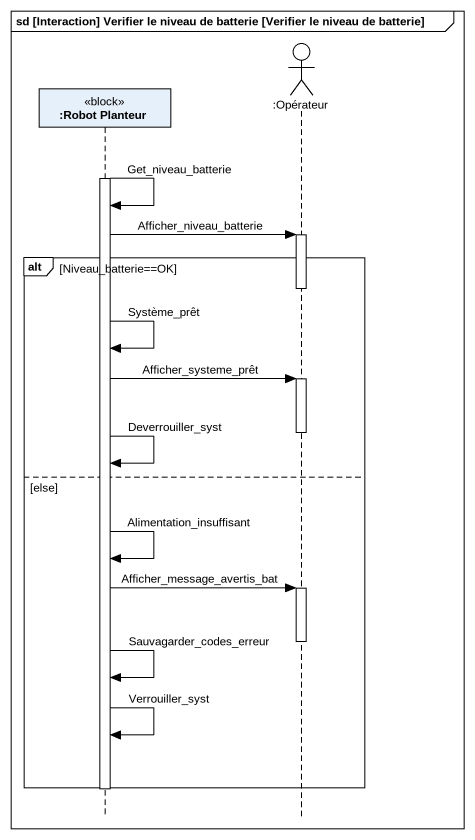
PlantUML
@startuml
mainframe sd [Interaction] Verifier le niveau de batterie [Verifier le niveau de batterie]
hide footbox
participant ":Robot Planteur" as Robot_Planteur <<block>>
actor ":Opérateur" as Opérateur

activate Robot_Planteur
Robot_Planteur -> Robot_Planteur : Get_niveau_batterie
Robot_Planteur -> Opérateur : Afficher_niveau_batterie
activate Opérateur
alt Niveau_batterie==OK
  deactivate Opérateur
  Robot_Planteur -> Robot_Planteur : Système_prêt
  Robot_Planteur -> Opérateur : Afficher_systeme_prêt
  activate Opérateur
  deactivate Opérateur
  Robot_Planteur -> Robot_Planteur : Deverrouiller_syst
else else
  Robot_Planteur -> Robot_Planteur : Alimentation_insuffisant
  Robot_Planteur -> Opérateur : Afficher_message_avertis_bat
  activate Opérateur
  deactivate Opérateur
  Robot_Planteur -> Robot_Planteur : Sauvagarder_codes_erreur
  Robot_Planteur -> Robot_Planteur : Verrouiller_syst
end
deactivate Robot_Planteur
@enduml
